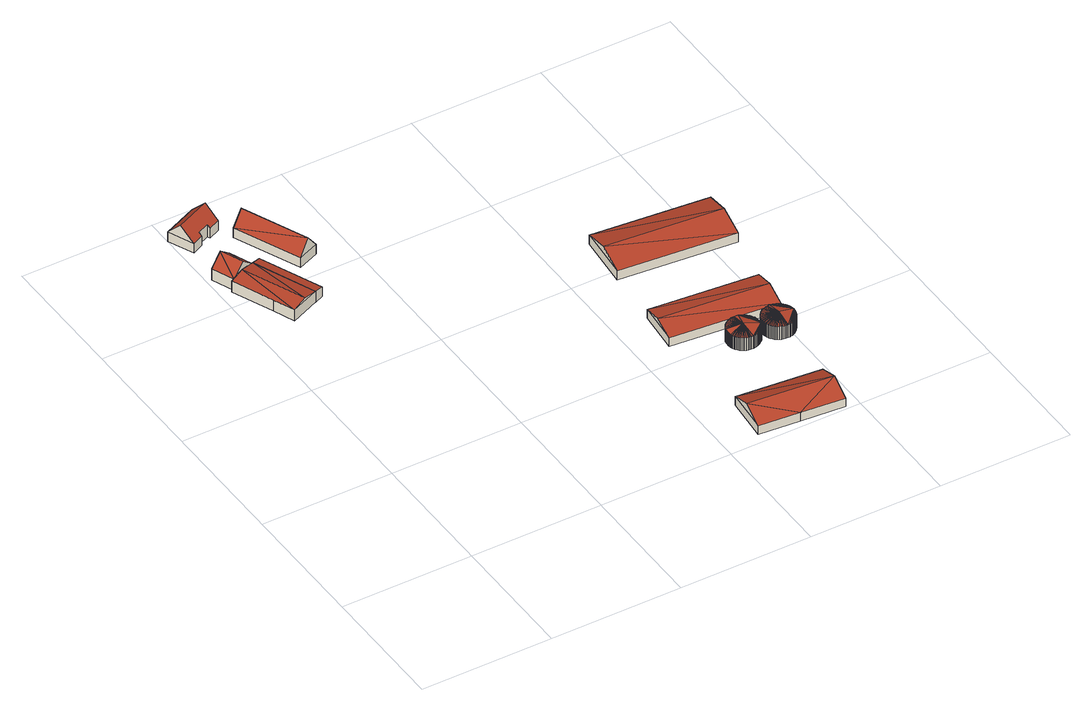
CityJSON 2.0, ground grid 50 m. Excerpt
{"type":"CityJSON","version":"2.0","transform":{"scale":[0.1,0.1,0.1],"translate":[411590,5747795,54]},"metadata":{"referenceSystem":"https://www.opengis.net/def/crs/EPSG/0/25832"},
"CityObjects":{
"building1":{"type":"Building","attributes":{"Gemeindeschluessel":"05570040","Geometrietyp2DReferenz":"3000","function":"31001_2700","roofType":"3100","measuredHeight":8.92},"geometry":[{"type":"Solid","lod":"2","boundaries":[[[[0,1,2,3]],[[4,5,1,0]],[[6,7,5,4]],[[3,2,7,6]],[[0,8,4]],[[6,9,3]],[[8,0,3]],[[3,9,8]],[[4,8,9]],[[9,6,4]],[[1,5,7,2]]]],"semantics":{"surfaces":[{"type":"WallSurface"},{"type":"RoofSurface"},{"type":"GroundSurface"}],"values":[[0,0,0,0,0,0,1,1,1,1,2]]}}]},
"building2":{"type":"Building","attributes":{"Gemeindeschluessel":"05570040","Geometrietyp2DReferenz":"3000","function":"31001_2700","roofType":"3100","measuredHeight":5.64},"geometry":[{"type":"Solid","lod":"2","boundaries":[[[[10,11,12,13]],[[14,15,11,10]],[[16,17,15,14]],[[18,19,17,16]],[[20,21,19,18]],[[22,23,21,20]],[[13,12,23,22]],[[13,22,24]],[[20,25,24,22]],[[24,25,10]],[[25,26,16,14,10]],[[26,18,16]],[[26,25,20,18]],[[24,10,13]],[[11,15,17,19,21,23,12]]]],"semantics":{"surfaces":[{"type":"WallSurface"},{"type":"RoofSurface"},{"type":"GroundSurface"}],"values":[[0,0,0,0,0,0,0,1,1,1,1,0,0,0,2]]}}]},
"building3":{"type":"Building","attributes":{"Gemeindeschluessel":"05570040","Geometrietyp2DReferenz":"3000","function":"31001_1000","roofType":"5000","measuredHeight":9.14},"address":[{"country":"Germany","locality":"Sendenhorst","thoroughfareNumber":"12","thoroughfareName":"Rummler"}],"geometry":[{"type":"Solid","lod":"2","boundaries":[[[[27,28,29,30]],[[31,32,28,27]],[[33,34,32,31]],[[35,36,34,33]],[[37,38,36,35]],[[39,40,38,37]],[[41,42,40,39]],[[30,29,42,41]],[[43,33,31,44]],[[35,43,44,27,30,41,39,37]],[[27,44,31]],[[33,43,35]],[[28,32,34,36,38,40,42,29]]]],"semantics":{"surfaces":[{"type":"WallSurface"},{"type":"RoofSurface"},{"type":"GroundSurface"}],"values":[[0,0,0,0,0,0,0,0,1,1,0,0,2]]}}]},
"building4":{"type":"Building","attributes":{"Gemeindeschluessel":"05570040","Geometrietyp2DReferenz":"3000","function":"51009_1610","roofType":"2100","measuredHeight":4.74},"geometry":[{"type":"Solid","lod":"2","boundaries":[[[[45,46,47,22]],[[48,49,46,45]],[[13,50,49,48]],[[22,47,50,13]],[[48,45,22,13]],[[46,49,50,47]]]],"semantics":{"surfaces":[{"type":"WallSurface"},{"type":"RoofSurface"},{"type":"GroundSurface"}],"values":[[0,0,0,0,1,2]]}}]},
"building5":{"type":"Building","attributes":{"Gemeindeschluessel":"05570040","Geometrietyp2DReferenz":"3000","function":"31001_2700","roofType":"3100","measuredHeight":9.62},"geometry":[{"type":"Solid","lod":"2","boundaries":[[[[51,52,53,54]],[[55,56,52,51]],[[57,58,56,55]],[[54,53,58,57]],[[51,59,55]],[[57,60,54]],[[51,54,60]],[[60,59,51]],[[59,60,57]],[[57,55,59]],[[52,56,58,53]]]],"semantics":{"surfaces":[{"type":"WallSurface"},{"type":"RoofSurface"},{"type":"GroundSurface"}],"values":[[0,0,0,0,0,0,1,1,1,1,2]]}}]},
"building6":{"type":"Building","attributes":{"Gemeindeschluessel":"05570040","Geometrietyp2DReferenz":"3000","function":"31001_2700","roofType":"5000","measuredHeight":7},"geometry":[{"type":"Solid","lod":"2","boundaries":[[[[61,62,63,64]],[[65,66,62,61]],[[67,68,66,65]],[[69,70,68,67]],[[64,63,70,69]],[[71,65,61]],[[61,72,71]],[[69,67,71]],[[69,71,72]],[[72,64,69]],[[65,71,67]],[[64,72,61]],[[62,66,68,70,63]]]],"semantics":{"surfaces":[{"type":"WallSurface"},{"type":"RoofSurface"},{"type":"GroundSurface"}],"values":[[0,0,0,0,0,1,1,1,1,1,0,0,2]]}}]},
"building7":{"type":"Building","attributes":{"Gemeindeschluessel":"05570040","Geometrietyp2DReferenz":"3000","function":"51003_1201","roofType":"5000","measuredHeight":6.79},"geometry":[{"type":"Solid","lod":"2","boundaries":[[[[73,74,75,76]],[[77,78,74,73]],[[79,80,78,77]],[[81,82,80,79]],[[83,84,82,81]],[[85,86,84,83]],[[87,88,86,85]],[[89,90,88,87]],[[91,92,90,89]],[[93,94,92,91]],[[95,96,94,93]],[[97,98,96,95]],[[99,100,98,97]],[[101,102,100,99]],[[103,104,102,101]],[[105,106,104,103]],[[107,108,106,105]],[[109,110,108,107]],[[111,112,110,109]],[[113,114,112,111]],[[115,116,114,113]],[[117,118,116,115]],[[119,120,118,117]],[[121,122,120,119]],[[123,124,122,121]],[[125,126,124,123]],[[127,128,126,125]],[[129,130,128,127]],[[131,132,130,129]],[[133,134,132,131]],[[135,136,134,133]],[[137,138,136,135]],[[139,140,138,137]],[[141,142,140,139]],[[143,144,142,141]],[[145,146,144,143]],[[147,148,146,145]],[[149,150,148,147]],[[151,152,150,149]],[[153,154,152,151]],[[155,156,154,153]],[[157,158,156,155]],[[159,160,158,157]],[[161,162,160,159]],[[163,164,162,161]],[[165,166,164,163]],[[167,168,166,165]],[[169,170,168,167]],[[171,172,170,169]],[[173,174,172,171]],[[175,176,174,173]],[[177,178,176,175]],[[179,180,178,177]],[[181,182,180,179]],[[183,184,182,181]],[[185,186,184,183]],[[187,188,186,185]],[[189,190,188,187]],[[191,192,190,189]],[[193,194,192,191]],[[195,196,194,193]],[[197,198,196,195]],[[199,200,198,197]],[[201,202,200,199]],[[203,204,202,201]],[[205,206,204,203]],[[207,208,206,205]],[[209,210,208,207]],[[211,212,210,209]],[[213,214,212,211]],[[215,216,214,213]],[[217,218,216,215]],[[219,220,218,217]],[[221,222,220,219]],[[223,224,222,221]],[[225,226,224,223]],[[227,228,226,225]],[[76,75,228,227]],[[153,151,149]],[[155,153,149]],[[155,149,147]],[[157,155,147]],[[157,147,145]],[[159,157,145]],[[159,145,143]],[[229,159,143]],[[229,143,141]],[[229,141,139]],[[229,139,137]],[[229,137,135]],[[229,135,133]],[[229,133,131]],[[229,131,129]],[[229,129,127]],[[229,127,125]],[[229,125,123]],[[229,123,121]],[[229,121,119]],[[229,119,230]],[[230,231,229]],[[163,161,229]],[[165,163,229]],[[167,165,229]],[[169,167,229]],[[171,169,229]],[[173,171,229]],[[175,173,229]],[[177,175,229]],[[179,177,229]],[[181,179,229]],[[183,181,229]],[[185,183,229]],[[187,185,229]],[[189,187,229]],[[189,229,231]],[[191,189,231]],[[193,191,231]],[[231,232,193]],[[195,232,231]],[[197,195,231]],[[199,197,231]],[[201,199,231]],[[203,201,231]],[[205,203,231]],[[207,205,231]],[[209,207,231]],[[211,209,231]],[[213,211,231]],[[215,213,231]],[[217,215,231]],[[219,217,231]],[[219,231,233]],[[221,219,233]],[[221,233,81]],[[223,221,81]],[[223,81,79]],[[225,223,79]],[[225,79,77]],[[227,225,77]],[[227,77,73]],[[73,76,227]],[[230,117,115]],[[230,115,113]],[[231,230,113]],[[231,113,111]],[[231,111,109]],[[231,109,107]],[[231,107,105]],[[231,105,103]],[[231,103,101]],[[231,101,99]],[[231,99,97]],[[231,97,95]],[[231,95,93]],[[231,93,91]],[[231,91,89]],[[231,89,87]],[[231,87,85]],[[231,85,83]],[[83,233,231]],[[117,230,119]],[[159,229,161]],[[193,232,195]],[[81,233,83]],[[74,78,80,82,84,86,88,90,92,94,96,98,100,102,104,106,108,110,112,114,116,118,120,122,124,126,128,130,132,134,136,138,140,142,144,146,148,150,152,154,156,158,160,162,164,166,168,170,172,174,176,178,180,182,184,186,188,190,192,194,196,198,200,202,204,206,208,210,212,214,216,218,220,222,224,226,228,75]]]],"semantics":{"surfaces":[{"type":"WallSurface"},{"type":"RoofSurface"},{"type":"GroundSurface"}],"values":[[0,0,0,0,0,0,0,0,0,0,0,0,0,0,0,0,0,0,0,0,0,0,0,0,0,0,0,0,0,0,0,0,0,0,0,0,0,0,0,0,0,0,0,0,0,0,0,0,0,0,0,0,0,0,0,0,0,0,0,0,0,0,0,0,0,0,0,0,0,0,0,0,0,0,0,0,0,0,1,1,1,1,1,1,1,1,1,1,1,1,1,1,1,1,1,1,1,1,1,1,1,1,1,1,1,1,1,1,1,1,1,1,1,1,1,1,1,1,1,1,1,1,1,1,1,1,1,1,1,1,1,1,1,1,1,1,1,1,1,1,1,1,1,1,1,1,1,1,1,1,1,1,1,1,1,1,1,1,1,1,0,0,0,0,2]]}}]},
"building8":{"type":"Building","attributes":{"Gemeindeschluessel":"05570040","Geometrietyp2DReferenz":"3000","function":"31001_2700","roofType":"5000","measuredHeight":5.73},"geometry":[{"type":"Solid","lod":"2","boundaries":[[[[234,235,236,237]],[[238,239,235,234]],[[240,241,239,238]],[[242,243,241,240]],[[237,236,243,242]],[[244,238,234,237]],[[237,245,244]],[[240,244,245]],[[245,242,240]],[[244,240,238]],[[245,237,242]],[[235,239,241,243,236]]]],"semantics":{"surfaces":[{"type":"WallSurface"},{"type":"RoofSurface"},{"type":"GroundSurface"}],"values":[[0,0,0,0,0,1,1,1,1,0,0,2]]}}]},
"building9":{"type":"Building","attributes":{"Gemeindeschluessel":"05570040","Geometrietyp2DReferenz":"3000","function":"51003_1201","roofType":"5000","measuredHeight":6.89},"geometry":[{"type":"Solid","lod":"2","boundaries":[[[[246,247,248,249]],[[250,251,247,246]],[[252,253,251,250]],[[254,255,253,252]],[[256,257,255,254]],[[258,259,257,256]],[[260,261,259,258]],[[262,263,261,260]],[[264,265,263,262]],[[266,267,265,264]],[[268,269,267,266]],[[270,271,269,268]],[[272,273,271,270]],[[274,275,273,272]],[[276,277,275,274]],[[278,279,277,276]],[[280,281,279,278]],[[282,283,281,280]],[[284,285,283,282]],[[286,287,285,284]],[[288,289,287,286]],[[290,291,289,288]],[[292,293,291,290]],[[294,295,293,292]],[[296,297,295,294]],[[298,299,297,296]],[[300,301,299,298]],[[302,303,301,300]],[[304,305,303,302]],[[306,307,305,304]],[[308,309,307,306]],[[310,311,309,308]],[[312,313,311,310]],[[314,315,313,312]],[[316,317,315,314]],[[318,319,317,316]],[[320,321,319,318]],[[322,323,321,320]],[[324,325,323,322]],[[326,327,325,324]],[[328,329,327,326]],[[330,331,329,328]],[[332,333,331,330]],[[334,335,333,332]],[[336,337,335,334]],[[338,339,337,336]],[[340,341,339,338]],[[342,343,341,340]],[[344,345,343,342]],[[346,347,345,344]],[[348,349,347,346]],[[350,351,349,348]],[[352,353,351,350]],[[354,355,353,352]],[[356,357,355,354]],[[358,359,357,356]],[[360,361,359,358]],[[362,363,361,360]],[[364,365,363,362]],[[366,367,365,364]],[[368,369,367,366]],[[370,371,369,368]],[[372,373,371,370]],[[374,375,373,372]],[[376,377,375,374]],[[378,379,377,376]],[[380,381,379,378]],[[382,383,381,380]],[[384,385,383,382]],[[386,387,385,384]],[[388,389,387,386]],[[390,391,389,388]],[[392,393,391,390]],[[394,395,393,392]],[[396,397,395,394]],[[398,399,397,396]],[[400,401,399,398]],[[249,248,401,400]],[[364,402,403]],[[366,364,403]],[[368,366,403]],[[370,368,403]],[[372,370,403]],[[374,372,403]],[[376,374,403]],[[378,376,403]],[[380,378,403]],[[382,380,403]],[[384,382,403]],[[386,384,403]],[[388,386,403]],[[390,388,403]],[[392,390,403]],[[394,392,403]],[[396,394,403]],[[398,396,403]],[[400,398,403]],[[400,403,404]],[[404,249,400]],[[403,405,284]],[[403,284,282]],[[403,282,280]],[[403,280,278]],[[403,278,276]],[[403,276,274]],[[403,274,272]],[[403,272,270]],[[403,270,268]],[[403,268,266]],[[403,266,264]],[[403,264,262]],[[403,262,260]],[[403,260,258]],[[403,258,256]],[[403,256,254]],[[403,254,252]],[[403,252,250]],[[403,250,246]],[[246,404,403]],[[406,324,322]],[[406,322,320]],[[406,320,318]],[[406,318,316]],[[406,316,314]],[[406,314,312]],[[406,312,310]],[[406,310,308]],[[406,308,306]],[[406,306,304]],[[406,304,302]],[[406,302,300]],[[406,300,298]],[[406,298,296]],[[406,296,294]],[[406,294,292]],[[406,292,290]],[[406,290,288]],[[406,288,286]],[[406,286,405]],[[405,403,406]],[[328,326,406]],[[330,328,406]],[[332,330,406]],[[334,332,406]],[[336,334,406]],[[338,336,406]],[[340,338,406]],[[342,340,406]],[[344,342,406]],[[346,344,406]],[[348,346,406]],[[350,348,406]],[[352,350,406]],[[354,352,406]],[[356,354,406]],[[358,356,406]],[[360,358,406]],[[362,360,406]],[[362,406,403]],[[403,402,362]],[[249,404,246]],[[284,405,286]],[[324,406,326]],[[362,402,364]],[[247,251,253,255,257,259,261,263,265,267,269,271,273,275,277,279,281,283,285,287,289,291,293,295,297,299,301,303,305,307,309,311,313,315,317,319,321,323,325,327,329,331,333,335,337,339,341,343,345,347,349,351,353,355,357,359,361,363,365,367,369,371,373,375,377,379,381,383,385,387,389,391,393,395,397,399,401,248]]]],"semantics":{"surfaces":[{"type":"WallSurface"},{"type":"RoofSurface"},{"type":"GroundSurface"}],"values":[[0,0,0,0,0,0,0,0,0,0,0,0,0,0,0,0,0,0,0,0,0,0,0,0,0,0,0,0,0,0,0,0,0,0,0,0,0,0,0,0,0,0,0,0,0,0,0,0,0,0,0,0,0,0,0,0,0,0,0,0,0,0,0,0,0,0,0,0,0,0,0,0,0,0,0,0,0,0,1,1,1,1,1,1,1,1,1,1,1,1,1,1,1,1,1,1,1,1,1,1,1,1,1,1,1,1,1,1,1,1,1,1,1,1,1,1,1,1,1,1,1,1,1,1,1,1,1,1,1,1,1,1,1,1,1,1,1,1,1,1,1,1,1,1,1,1,1,1,1,1,1,1,1,1,1,1,1,1,1,1,0,0,0,0,2]]}}]},
"building10":{"type":"Building","attributes":{"Gemeindeschluessel":"05570040","Geometrietyp2DReferenz":"3000","function":"31001_2700","roofType":"3100","measuredHeight":6.49},"geometry":[{"type":"Solid","lod":"2","boundaries":[[[[407,408,409,410]],[[411,412,408,407]],[[413,414,412,411]],[[410,409,414,413]],[[407,415,411]],[[413,416,410]],[[415,407,410]],[[410,416,415]],[[411,415,416]],[[416,413,411]],[[408,412,414,409]]]],"semantics":{"surfaces":[{"type":"WallSurface"},{"type":"RoofSurface"},{"type":"GroundSurface"}],"values":[[0,0,0,0,0,0,1,1,1,1,2]]}}]}
},
"vertices":[
[148,1612,55],[148,1612,7],[113,1696,7],[113,1696,55],[55,1572,55],[55,1572,7],[20,1657,55],[20,1657,7],[102,1592,97],[66,1677,97],
[140,1332,57],[140,1332,11],[249,1377,11],[249,1377,57],[108,1410,57],[108,1410,11],[42,1567,57],[42,1567,11],[55,1572,57],[55,1572,11],[148,1612,57],[148,1612,11],[150,1612,57],[150,1612,11],[194,1354,68],[96,1589,68],[55,1572,60],
[42,1802,50],[42,1802,11],[84,1821,11],[84,1821,50],[0,1898,51],[0,1898,11],[129,1955,51],[129,1955,11],[171,1859,51],[171,1859,11],[127,1840,51],[127,1840,11],[122,1850,62],[122,1850,11],[80,1831,62],[80,1831,11],[150,1907,103],[21,1850,103],
[185,1627,50],[185,1627,10],[150,1612,10],[284,1392,50],[284,1392,10],[249,1377,10],
[382,1591,49],[382,1591,9],[274,1837,9],[274,1837,49],[302,1557,49],[302,1557,9],[195,1804,49],[195,1804,9],[342,1574,105],[235,1821,105],
[1140,199,51],[1140,199,16],[1125,31,16],[1125,31,51],[1459,169,51],[1459,169,16],[1444,1,51],[1444,1,16],[1280,16,51],[1280,16,16],[1451,83,86],[1132,113,86],
[1282,478,68],[1282,478,15],[1282,476,15],[1282,476,68],[1282,481,68],[1282,481,15],[1283,485,68],[1283,485,15],[1283,488,68],[1283,488,15],[1284,492,68],[1284,492,15],[1285,496,68],[1285,496,15],[1287,500,68],[1287,500,15],[1289,504,68],[1289,504,15],[1291,508,68],[1291,508,15],[1294,512,68],[1294,512,15],[1297,515,68],[1297,515,15],[1301,519,68],[1301,519,15],[1305,523,68],[1305,523,15],[1310,526,68],[1310,526,15],[1315,529,68],[1315,529,15],[1320,531,68],[1320,531,15],[1326,533,68],[1326,533,15],[1332,535,68],[1332,535,15],[1338,535,68],[1338,535,15],[1344,536,68],[1344,536,15],[1350,535,68],[1350,535,15],[1356,534,68],[1356,534,15],[1362,532,68],[1362,532,15],[1367,530,68],[1367,530,15],[1372,527,68],[1372,527,15],[1377,524,68],[1377,524,15],[1382,521,68],[1382,521,15],[1385,517,68],[1385,517,15],[1389,513,68],[1389,513,15],[1392,509,68],[1392,509,15],[1394,505,68],[1394,505,15],[1396,501,68],[1396,501,15],[1398,497,68],[1398,497,15],[1399,493,68],[1399,493,15],[1400,489,68],[1400,489,15],[1401,486,68],[1401,486,15],[1401,482,68],[1401,482,15],[1402,479,68],[1402,479,15],[1402,476,68],[1402,476,15],[1402,473,68],[1402,473,15],[1401,469,68],[1401,469,15],[1401,466,68],[1401,466,15],[1400,462,68],[1400,462,15],[1399,458,68],[1399,458,15],[1398,455,68],[1398,455,15],[1396,451,68],[1396,451,15],[1394,447,68],[1394,447,15],[1392,443,68],[1392,443,15],[1389,439,68],[1389,439,15],[1385,435,68],[1385,435,15],[1382,431,68],[1382,431,15],[1377,428,68],[1377,428,15],[1372,424,68],[1372,424,15],[1367,422,68],[1367,422,15],[1362,419,68],[1362,419,15],[1356,418,68],[1356,418,15],[1350,417,68],[1350,417,15],[1344,416,68],[1344,416,15],[1338,416,68],[1338,416,15],[1332,417,68],[1332,417,15],[1326,418,68],[1326,418,15],[1320,420,68],[1320,420,15],[1315,423,68],[1315,423,15],[1310,425,68],[1310,425,15],[1305,429,68],[1305,429,15],[1301,432,68],[1301,432,15],[1297,436,68],[1297,436,15],[1294,440,68],[1294,440,15],[1291,444,68],[1291,444,15],[1289,448,68],[1289,448,15],[1287,452,68],[1287,452,15],[1285,456,68],[1285,456,15],[1284,460,68],[1284,460,15],[1283,463,68],[1283,463,15],[1283,467,68],[1283,467,15],[1282,470,68],[1282,470,15],[1282,474,68],[1282,474,15],[1400,460,71],[1357,533,71],[1341,475,83],[1326,418,72],[1284,491,72],
[1211,725,52],[1211,725,16],[1129,733,16],[1129,733,52],[1536,694,52],[1536,694,16],[1520,532,52],[1520,532,16],[1114,570,52],[1114,570,16],[1528,613,73],[1121,652,73],
[1410,466,69],[1410,466,15],[1410,464,15],[1410,464,69],[1410,469,69],[1410,469,15],[1410,473,69],[1410,473,15],[1411,476,69],[1411,476,15],[1412,480,69],[1412,480,15],[1413,484,69],[1413,484,15],[1415,488,69],[1415,488,15],[1416,492,69],[1416,492,15],[1419,496,69],[1419,496,15],[1422,500,69],[1422,500,15],[1425,503,69],[1425,503,15],[1428,507,69],[1428,507,15],[1432,511,69],[1432,511,15],[1437,514,69],[1437,514,15],[1442,517,69],[1442,517,15],[1447,519,69],[1447,519,15],[1453,521,69],[1453,521,15],[1459,523,69],[1459,523,15],[1465,523,69],[1465,523,15],[1471,524,69],[1471,524,15],[1478,523,69],[1478,523,15],[1484,522,69],[1484,522,15],[1489,520,69],[1489,520,15],[1495,518,69],[1495,518,15],[1500,515,69],[1500,515,15],[1505,512,69],[1505,512,15],[1509,509,69],[1509,509,15],[1513,505,69],[1513,505,15],[1516,501,69],[1516,501,15],[1519,497,69],[1519,497,15],[1522,493,69],[1522,493,15],[1524,489,69],[1524,489,15],[1525,485,69],[1525,485,15],[1527,481,69],[1527,481,15],[1528,477,69],[1528,477,15],[1528,474,69],[1528,474,15],[1529,470,69],[1529,470,15],[1529,467,69],[1529,467,15],[1529,464,69],[1529,464,15],[1529,461,69],[1529,461,15],[1529,457,69],[1529,457,15],[1528,454,69],[1528,454,15],[1528,450,69],[1528,450,15],[1527,446,69],[1527,446,15],[1525,443,69],[1525,443,15],[1524,439,69],[1524,439,15],[1522,435,69],[1522,435,15],[1519,431,69],[1519,431,15],[1516,427,69],[1516,427,15],[1513,423,69],[1513,423,15],[1509,419,69],[1509,419,15],[1505,416,69],[1505,416,15],[1500,412,69],[1500,412,15],[1495,410,69],[1495,410,15],[1489,407,69],[1489,407,15],[1484,406,69],[1484,406,15],[1478,405,69],[1478,405,15],[1471,404,69],[1471,404,15],[1465,404,69],[1465,404,15],[1459,405,69],[1459,405,15],[1453,406,69],[1453,406,15],[1447,408,69],[1447,408,15],[1442,411,69],[1442,411,15],[1437,414,69],[1437,414,15],[1432,417,69],[1432,417,15],[1428,420,69],[1428,420,15],[1425,424,69],[1425,424,15],[1422,428,69],[1422,428,15],[1419,432,69],[1419,432,15],[1416,436,69],[1416,436,15],[1415,440,69],[1415,440,15],[1413,444,69],[1413,444,15],[1412,448,69],[1412,448,15],[1411,451,69],[1411,451,15],[1410,455,69],[1410,455,15],[1410,458,69],[1410,458,15],[1410,462,69],[1410,462,15],[1469,404,72],[1470,464,84],[1410,465,72],[1470,524,72],[1529,463,72],
[1611,1118,50],[1611,1118,12],[1169,1161,12],[1169,1161,50],[1592,913,50],[1592,913,12],[1150,955,50],[1150,955,12],[1601,1016,77],[1160,1058,77]
]}
